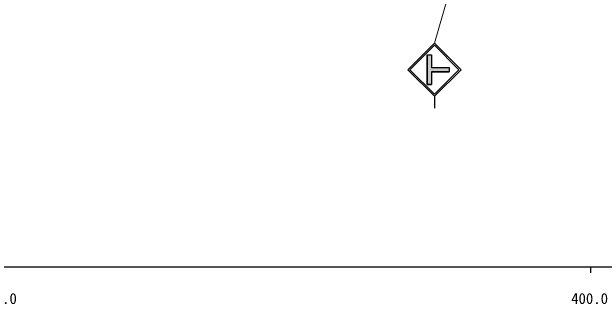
# Model space of a CAD drawing. Units: millimetres at full size, sheet at 1:1000; details may follow other scales. Extents: x 40000 to 680000, y 20000 to 380000.
# Drawn here: x 370116 to 470304, y 198715 to 248133 of the extents above; entities that cross this region are included whole.
import ezdxf
from ezdxf.enums import TextEntityAlignment as Align

# ---------------------------------------------------------------- set-up
doc = ezdxf.new("R2010")
doc.units = ezdxf.units.MM
doc.header["$LTSCALE"] = 1000
for name, color, linetype, lineweight in [('M-STR-HTXT', 7, 'Continuous', 13), ('M-STR-STRC', 7, 'Continuous', 25), ('M-TTL-BAND', 7, 'Continuous', 25)]:
    doc.layers.add(name, color=color, linetype=linetype, lineweight=lineweight)
doc.styles.add('ＭＳ ゴシック', font='')
doc.styles.get('ＭＳ ゴシック').set_extended_font_data('MS Gothic')

msp = doc.modelspace()

# ---------------------------------------------------------------- hatches: boundary and pattern name
at = {"layer": 'M-STR-STRC'}
msp.add_hatch(color=256, dxfattribs=at).paths.add_polyline_path([(440353, 235853), (441103, 235853), (441103, 237978), (444103, 237978), (444103, 238728), (441103, 238728), (441103, 240853), (440353, 240853)])

# ---------------------------------------------------------------- linework, layer by layer
at = {"layer": 'M-STR-HTXT'}
msp.add_line((452971, 282359), (441603, 242854), dxfattribs=at)
at = {"layer": 'M-STR-STRC'}
for p, q in [((437103, 238354), (441603, 242854)), ((437457, 238354), (441603, 242500)), ((446104, 238353), (441603, 242854)), ((445750, 238353), (441603, 242500)), ((440353, 240853), (441103, 240853)), ((440353, 240853), (440353, 235853)), ((441103, 240853), (441103, 238728)), ((441103, 238728), (444103, 238728)), ((444103, 238728), (444103, 237978)), ((437103, 238354), (441603, 233853)), ((437457, 238354), (441603, 234207)), ((441103, 237978), (444103, 237978)), ((441103, 237978), (441103, 235853)), ((441603, 234207), (445750, 238353)), ((441604, 233853), (446104, 238353)), ((440353, 235853), (441103, 235853)), ((441603, 233853), (441603, 231854))]:
    msp.add_line(p, q, dxfattribs=at)
msp.add_lwpolyline([(440353, 240853), (441103, 240853), (441103, 238728), (444103, 238728), (444103, 237978), (441103, 237978), (441103, 235853), (440353, 235853)], close=True, dxfattribs=at)
at = {"layer": 'M-TTL-BAND'}
for p, q in [((40000, 205000), (579000, 205000)), ((468000, 205000), (468000, 204000))]:
    msp.add_line(p, q, dxfattribs=at)

# ---------------------------------------------------------------- texts
at = {"layer": 'M-TTL-BAND', "style": 'ＭＳ ゴシック'}
for s, p in [('300.0', (367844, 198195)), ('400.0', (467844, 198195))]:
    msp.add_text(s, height=1833, dxfattribs=at).set_placement(p, align=Align.BOTTOM_CENTER)

doc.saveas('drawing.dxf')
